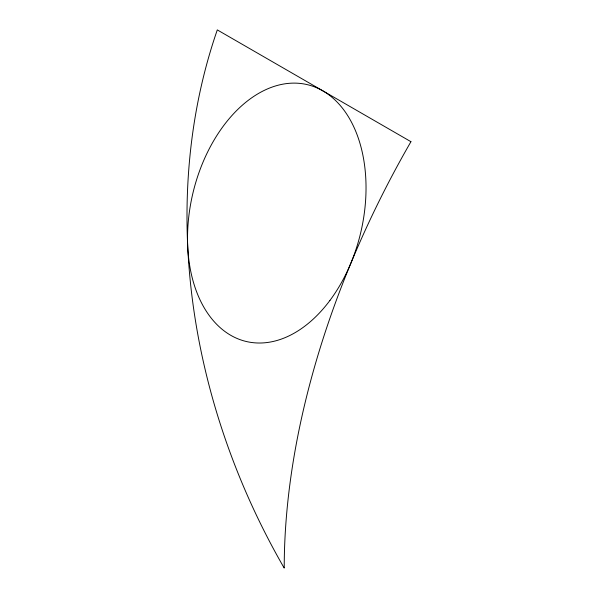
<?xml version="1.0" encoding="UTF-8"?>
<svg xmlns="http://www.w3.org/2000/svg" width="598" height="598" viewBox="0 0 598 598"><rect width="100%" height="100%" fill="white"/><g stroke="black" fill="none" stroke-linecap="round" stroke-linejoin="round"><path stroke-width="0.9" d="M410.938 141.696L217.298 29.9A611.836 499.562 60 0 0 284.222 568.1A611.836 353.246 -60 0 1 410.938 141.696M329.954 300.405A131.994 86.194 -76.6 0 0 312.35 86.097A131.994 86.194 -76.6 0 0 188.108 252.752A131.994 86.194 -76.6 0 0 329.954 300.405"/></g></svg>
